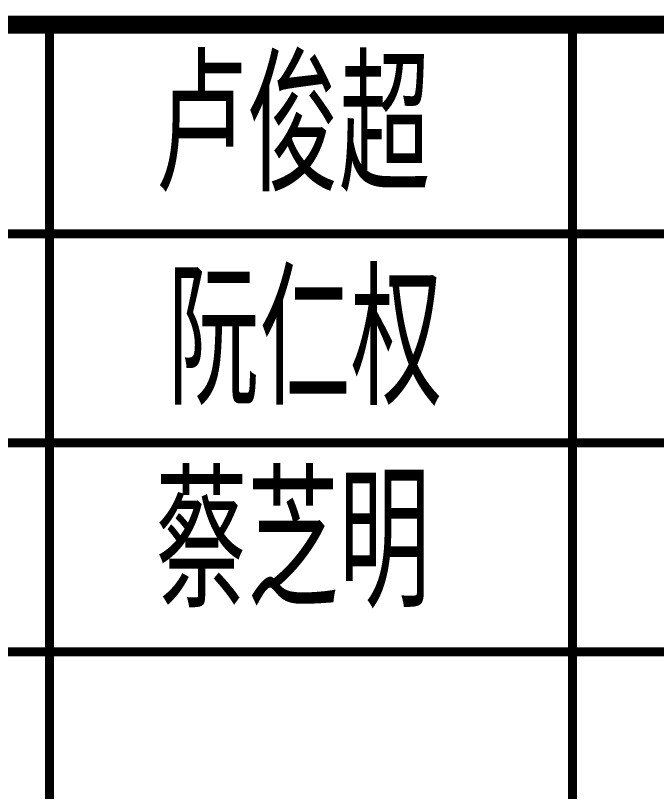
# Model space of a CAD drawing. Extents: x 3443499 to 7125205, y -1700016 to -264854.
# Drawn here: x 3670376 to 3672828, y -926204 to -923235 of the extents above; entities that cross this region are included whole.
import ezdxf

# ---------------------------------------------------------------- set-up
doc = ezdxf.new("R2010")
doc.units = 0
doc.header["$LTSCALE"] = 1000
doc.header["$MEASUREMENT"] = 0
doc.layers.add('!!电气', color=1, linetype='CONTINUOUS')
doc.layers.add('图签文字', color=4, linetype='CONTINUOUS')
doc.layers.add('图框', color=147, linetype='CONTINUOUS', lineweight=20)
doc.styles.add('建筑图签-2', font='TXT.shx', dxfattribs={"width": 0.5, "bigfont": 'HZTXT.shx'})

# ---------------------------------------------------------------- blocks, each defined once
blk = doc.blocks.new('A$C1435328E')
at = {"layer": '图框'}
for points, const_width in [([(0, 12500.3), (-7000, 12500.3)], 70), ([(-7000, 12500.3), (0, 12500.3)], 70), ([(-4500.5, 6100.3), (-4500, 12500.3)], 35), ([(-2500, 6100.3), (-2500, 12500.3)], 35), ([(-7000, 11700.3), (0, 11700.3)], 35), ([(-7000, 10900.3), (0, 10900.3)], 35), ([(-7000, 10100.3), (0, 10100.3)], 35)]:
    blk.add_lwpolyline(points, dxfattribs=dict(at, const_width=const_width))
at = {"layer": '图签文字', "color": 1, "style": '建筑图签-2', "width": 0.7}
for s, p in [('卢俊超', (-4093.8, 11861.9)), ('阮仁权', (-4048, 11044.4)), ('蔡芝明', (-4093.8, 10270.9))]:
    blk.add_text(s, height=500, dxfattribs=at).set_placement(p)

msp = doc.modelspace()

# ---------------------------------------------------------------- block references
at = {"layer": '!!电气'}
msp.add_blockref('A$C1435328E', (3675006.7, -935770.3), dxfattribs=at)

doc.saveas('drawing.dxf')
